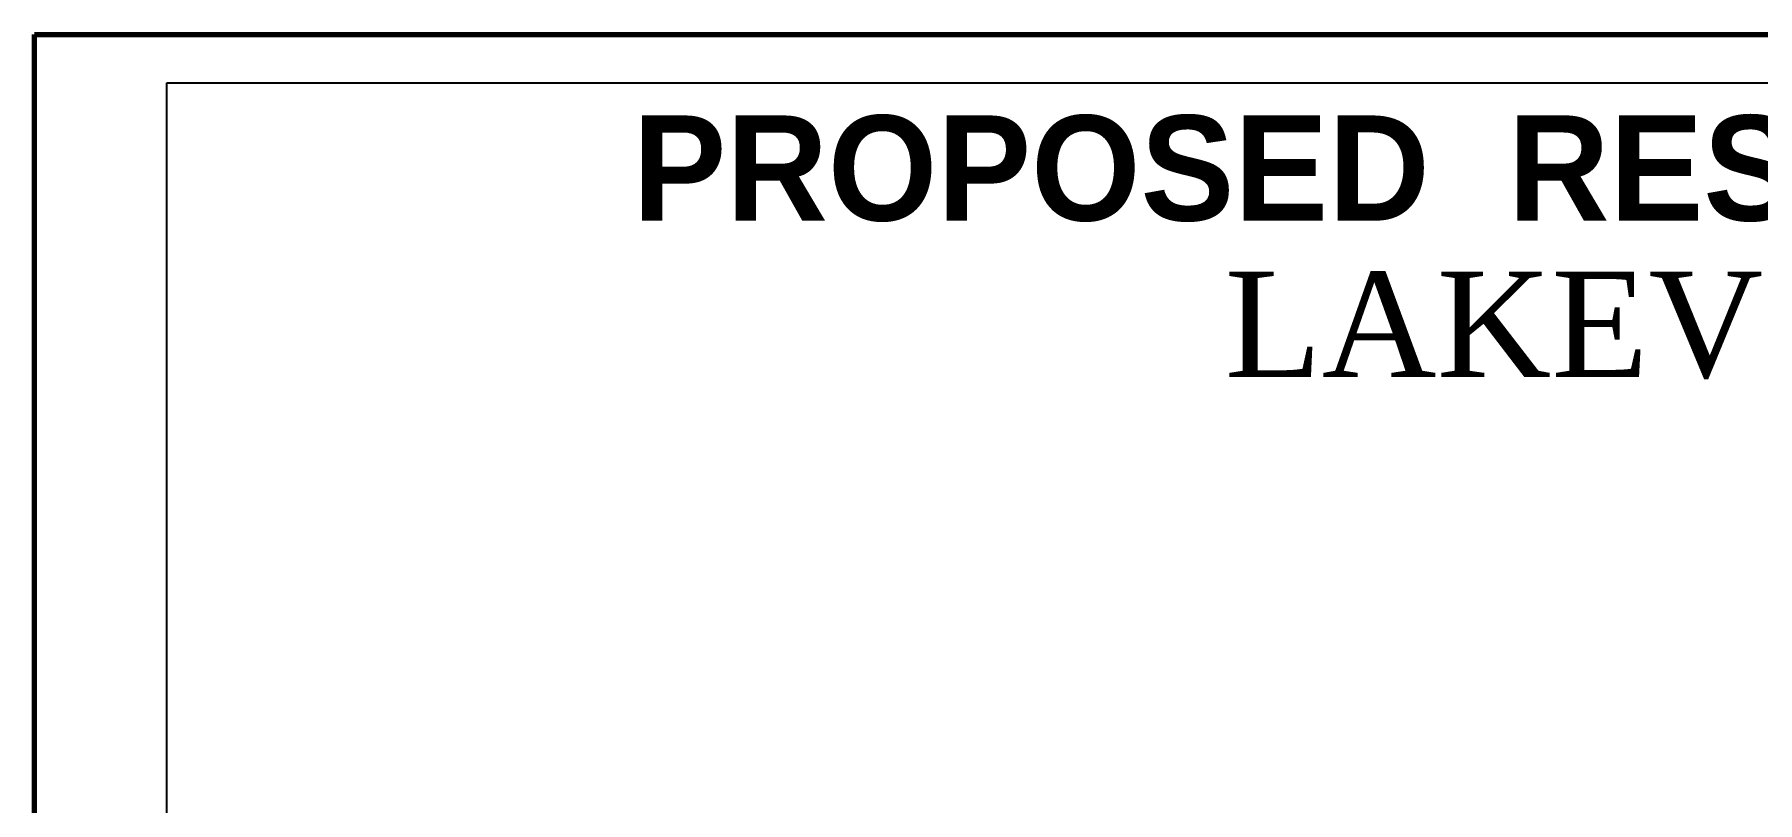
# Model space of a CAD drawing. Header units: metres. Extents: x 527079 to 600981, y 729644 to 782828.
# Drawn here: x 597389 to 597798.5, y 732059.9 to 732242.5 of the extents above; entities that cross this region are included whole.
import ezdxf

# ---------------------------------------------------------------- set-up
doc = ezdxf.new("R2010")
doc.units = ezdxf.units.M
doc.header["$MEASUREMENT"] = 0
doc.layers.add('RESIDENTIAL', color=28, linetype='Continuous', lineweight=13)

msp = doc.modelspace()

# ---------------------------------------------------------------- linework, layer by layer
at = {"lineweight": 70}
msp.add_lwpolyline([(597388.95501, 732242.45251), (598600.37502, 732242.45251), (598600.37502, 731320.90857), (597388.95501, 731312.40524)], close=True, dxfattribs=at)
msp.add_lwpolyline([(597420.42537, 732230.99953), (598319.81918, 732230.99953), (598319.81918, 731316.65691), (597420.42537, 731316.65691)], close=True)

# ---------------------------------------------------------------- texts
at = {"color": 0, "linetype": 'ByBlock', "ltscale": 8.9, "insert": (597671.87029, 732186.05264), "char_height": 25, "attachment_point": 1, "rotation": 0.0026196}
msp.add_mtext_dynamic_manual_height_columns('{\\fTimes New Roman CE|b0|i0|c0|p18;\\C150;LAKE\\C1;VIEW \\C3;PARK & \\C5;RESORT}', width=852.7660061, gutter_width=156.63544, heights=[31.06683], dxfattribs=at)
at = {"layer": 'RESIDENTIAL', "color": 0, "linetype": 'ByBlock', "ltscale": 8.9, "insert": (597531.09576, 732223.21291), "char_height": 25, "attachment_point": 1, "rotation": 0.0026196}
msp.add_mtext_dynamic_manual_height_columns('{\\fBodoni MT|b1|i0|c0|p18;PROPOSED \\C3; \\C0;RESIDENTIAL LAYOUT DESIGN}', width=852.7660061, gutter_width=156.63544, heights=[31.06683], dxfattribs=at)

doc.saveas('drawing.dxf')
